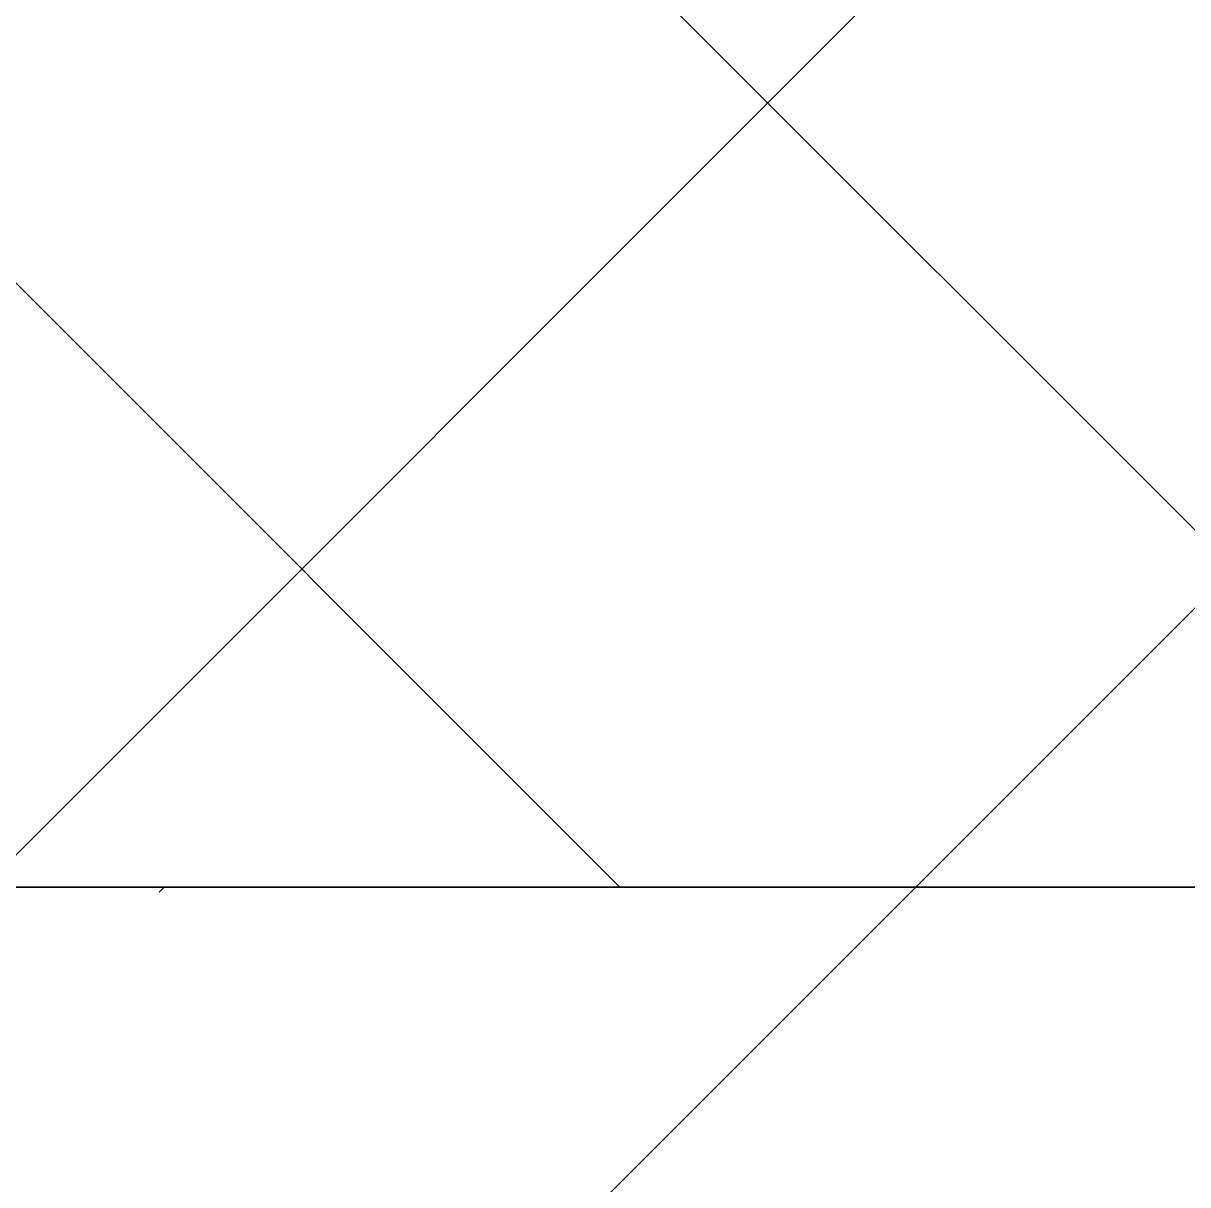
# Model space of a CAD drawing. Header units: millimetres. Extents: x 3914 to 443608, y -156176 to 78197.
# Drawn here: x 437466.1 to 437642.8, y 1772 to 1948.2 of the extents above; entities that cross this region are included whole.
import ezdxf

# ---------------------------------------------------------------- set-up
doc = ezdxf.new("R2010")
doc.units = ezdxf.units.MM
for name, color, linetype, lineweight in [('A-FLOR-1', 7, 'Continuous', 35), ('A-FLOR-PATT-1', 7, 'Continuous', 5), ('A-ROOF-PATT-1', 7, 'Continuous', 5)]:
    doc.layers.add(name, color=color, linetype=linetype, lineweight=lineweight)

msp = doc.modelspace()

# ---------------------------------------------------------------- hatches: boundary and pattern name
at = {"layer": 'A-FLOR-PATT-1'}
h = msp.add_hatch(dxfattribs=at)
h.set_pattern_fill('FP_88', color=256, style=0, pattern_type=2)
h.set_pattern_definition([(45, (431356.45, 2643.2), (-114.0493, 114.0493), []), (45, (431470.5, 2643.2), (-114.0493, 114.0493), [201.612, -40.322, 6.706, -33.617])])
h.paths.add_polyline_path([(435254.39, 1597.2), (438540.52, 1597.2), (438540.52, 1817.2), (433604.39, 1817.2), (433604.39, 1597.2), (435248.62, 1597.2)], flags=0)
at = {"layer": 'A-ROOF-PATT-1'}
h = msp.add_hatch(dxfattribs=at)
h.set_pattern_fill('FP_87', color=256, style=0, pattern_type=2)
h.set_pattern_definition([(45, (431356.45, 2643.2), (-70.7107, 70.7107), []), (135, (431356.45, 2643.2), (-70.7107, -70.7107), [])])
h.paths.add_polyline_path([(435254.39, 1817.2), (438004.39, 1817.2), (438004.39, 1977.2), (433854.39, 1977.2), (433854.39, 1817.2), (435252.85, 1817.2)], flags=0)

# ---------------------------------------------------------------- linework, layer by layer
at = {"layer": 'A-FLOR-1'}
msp.add_line((433854.39, 1817.2), (438540.52, 1817.2), dxfattribs=at)

doc.saveas('drawing.dxf')
